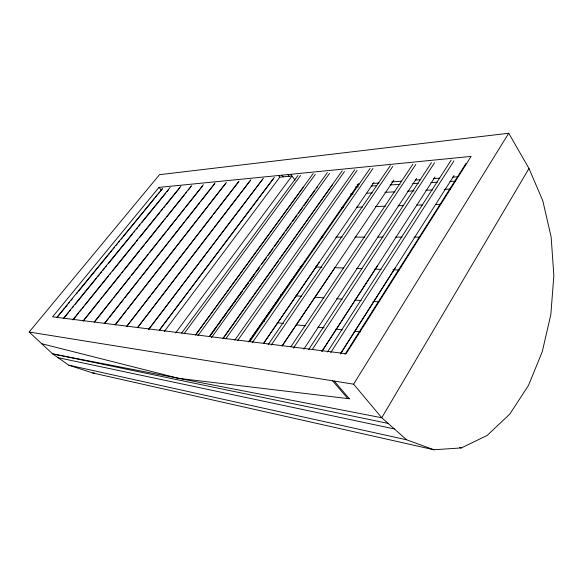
<?xml version="1.0" encoding="UTF-8"?>
<svg xmlns="http://www.w3.org/2000/svg" width="583" height="583" viewBox="0 0 583 583"><rect width="100%" height="100%" fill="white"/><g stroke="black" fill="none" stroke-linecap="round" stroke-linejoin="round"><path stroke-width="0.87" d="M528.985 168.487L381.756 417.749L52.638 353.888L29.15 332.033L159.516 174.674L508.719 133.245L528.985 168.487L542.809 200.792L551.161 237.135L553.85 275.606L550.855 314.368L542.307 351.585L528.475 385.429L509.841 414.032L487.111 435.479L461.328 447.933L433.898 449.755L92.704 372.974L68.75 365.169L52.638 353.888L388.14 423.404M29.15 332.033L353.611 384.182L508.719 133.245M344.99 354.362L466.101 163.284M340.457 353.961L454.062 175.512M340.895 353.014L395.201 267.961M330.758 352.547L453.953 160.901M327.464 351.994L451.257 160.048M321.874 351.556L435.056 176.992M321.925 351.236L377.514 265.746M312.379 349.37L434.568 162.744M308.64 349.647L431.471 162.642M303.83 349.122L416.612 178.427M293.438 348.117L415.854 164.399M290.793 346.9L412.83 164.297M282.099 346.047L393.955 180.023M282.573 345.136L334.766 267.881M271.197 345.085L392.753 166.454M268.173 344.619L390.311 165.645M263.538 343.525L373.936 182.494M264.019 342.607L319.105 262.474M252.301 342.709L372.952 168.487M248.686 341.908L358.749 183.528M249.845 341.565L370.081 168.421M248.649 341.747L301.95 265.258M237.718 340.465L356.978 170.571M234.811 340.086L354.69 169.77M225.708 338.912L344.466 171.562M222.874 338.526L342.199 170.812M222.961 338.759L272.99 268.42M274.039 266.948L278.769 260.302M279.818 258.83L332.244 185.124M211.52 337.623L329.577 173.326M209.275 336.522L327.369 172.583M211.629 333.862L215.856 327.996M217.437 325.795L220.075 322.122M222.721 318.456L226.415 313.319M228.529 310.389L232.231 305.252M233.287 303.787L238.039 297.184M239.62 294.983L242.79 290.582M245.436 286.909L248.606 282.507M249.662 281.042L254.946 273.704M256.527 271.503L259.165 267.837L255.959 272.276M261.818 264.157L266.599 257.511M268.195 255.303L272.982 248.657M274.578 246.441L278.827 240.531M279.891 239.059L284.679 232.413M285.743 230.934L291.055 223.551M292.651 221.336L296.907 215.426M298.503 213.218L302.752 207.308M303.816 205.828L308.604 199.189M309.668 197.71L314.98 190.328M316.576 188.112L317.64 186.633M210.135 335.75L217.065 326.159M218.129 324.68L235.175 301.061M237.842 297.374L242.637 290.728M243.701 289.255L248.496 282.609M250.1 280.401L254.895 273.755M197.907 335.735L315.316 174.317M195.728 334.642L313.166 173.574M195.538 335.087L303.124 187.515M184.272 333.418L300.573 175.483M181.59 333.119L297.957 175.461M175.57 332.922L291.959 176.008L279.825 177.174L164.311 331.508M159.392 330.095L274.309 177.385M159.516 330.044L273.646 178.362M148.585 329.431L263.37 178.23M148.767 329.344L262.722 179.229M137.42 327.697L250.894 179.666M137.61 327.639L250.311 180.613M126.81 326.159L239.001 181.131M127.072 326.065L150.458 295.829M151.565 294.386L212.256 215.921M213.371 214.486L238.425 182.085M115.39 324.731L126.606 310.367M127.728 308.932L141.181 291.704M142.303 290.268L225.847 183.295M115.091 324.84L226.379 182.362M104.27 323.587L215.069 182.996M104.568 323.514L108.496 318.529M109.619 317.101L123.654 299.298M124.777 297.869L138.812 280.059M139.935 278.638L153.963 260.827M155.085 259.399L169.121 241.595M170.243 240.167L184.272 222.356M185.394 220.935L199.43 203.124M200.552 201.696L214.588 183.893M94.14 322.129L203.38 184.68M95.036 321.342L112.548 299.305M113.678 297.884L130.06 277.268M131.758 275.132L148.133 254.516M149.831 252.381L166.213 231.764M167.343 230.343L184.294 209.02M185.423 207.592L202.367 186.268M82.961 321.065L191.559 185.634M83.325 320.978L99.78 300.449M100.917 299.035L102.054 297.621M103.184 296.208L120.776 274.265M121.913 272.844L123.049 271.43M124.186 270.016L139.505 250.901M140.641 249.488L144.613 244.532M145.75 243.118L163.342 221.176M164.472 219.762L165.608 218.341M166.745 216.927L184.337 194.984M185.467 193.571L186.604 192.157M188.309 190.029L191.144 186.494M72.773 319.841L180.832 186.181M73.166 319.746L78.873 312.685M80.017 311.278L81.154 309.865M82.298 308.451L84.01 306.337M85.147 304.924L108.547 275.978M109.691 274.564L110.828 273.157M112.541 271.037L135.365 242.798M136.509 241.384L137.654 239.977M139.359 237.857L159.902 212.445M161.046 211.031L162.759 208.911M163.903 207.504L165.04 206.091M166.184 204.677L179.877 187.733M63.321 318.486L170.098 187.442M64.319 317.691L68.328 312.765M69.472 311.358L70.623 309.952M72.336 307.839L73.487 306.432M75.207 304.326L96.399 278.302M97.55 276.896L99.27 274.782M100.414 273.376L101.559 271.969M102.703 270.563L104.423 268.457M105.567 267.05L106.718 265.644M108.431 263.531L132.494 233.987M133.645 232.581L134.79 231.174M136.509 229.068L137.654 227.661M138.798 226.255L139.949 224.849M141.662 222.735L165.725 193.199M166.876 191.792L168.596 189.679M56.974 317.167L162.497 188.353M56.835 317.771L64.319 308.633M65.471 307.234L67.198 305.12M68.349 303.714L69.501 302.307M71.228 300.201L72.379 298.795M76.402 293.876L77.554 292.469M78.705 291.07L109.21 253.824M110.362 252.417L112.089 250.311M113.24 248.905L114.392 247.498M116.119 245.392L117.27 243.986M118.422 242.579L119.573 241.173M121.3 239.066L122.445 237.66M123.596 236.253L154.101 199.007M155.253 197.601L156.98 195.494M158.131 194.088L159.283 192.681M160.434 191.282L162.161 189.169M158.984 187.383L52.587 316.817L346.127 353.728L471.122 156.39L158.984 187.383L161.316 190.094M357.182 184.709L358.997 184.563M372.603 183.485L378.957 182.982M391.652 181.969L401.636 181.182M415.242 180.103L420.686 179.666M433.388 178.66L439.735 178.158M452.437 177.145L457.881 176.715M355.594 186.939L358.319 186.786M371.021 186.05L376.465 185.737M390.071 184.949L400.047 184.374M412.749 183.638L418.193 183.324M430.895 182.588L437.25 182.224M449.945 181.488L455.389 181.175M350.398 194.052L353.13 193.92M366.773 193.235L372.231 192.966M384.962 192.332L394.968 191.829M407.706 191.195L414.076 190.874M425.896 190.291L432.265 189.971M444.093 189.38L450.455 189.06M341.769 207.701L343.591 207.643M356.322 207.205L362.692 206.987M375.43 206.55L385.436 206.2M398.167 205.763L403.625 205.573M416.364 205.136L422.733 204.917M435.465 204.48L440.012 204.327M321.24 237.113L323.055 237.113M335.779 237.113L342.141 237.113M354.865 237.113L364.863 237.121M377.58 237.121L383.038 237.121M395.762 237.121L402.124 237.121M413.937 237.121L419.388 237.121M92.704 372.974L94.519 373.003M300.092 266.424L301.907 266.489M315.556 266.978L321.918 267.211M334.657 267.67L343.751 267.998M356.483 268.464L361.941 268.661M374.672 269.12L381.042 269.353M392.862 269.783L399.231 270.009M280.43 294.677L282.245 294.809M295.858 295.8L301.302 296.2M314.915 297.192L323.988 297.847M336.69 298.773L342.134 299.174M354.843 300.099L361.19 300.558M372.989 301.418L378.433 301.812M262.656 321.182L264.471 321.379M277.136 322.756L283.469 323.448M296.142 324.826L305.193 325.81M317.866 327.187L324.199 327.872M335.961 329.155L342.301 329.84M354.967 331.217L360.396 331.807M334.27 381.078L349.355 398.757L178.915 378.389L41.706 343.722M349.355 398.757L347.687 398.459L332.601 380.808M58.038 357.671L394.378 428.935M459.55 447.547L461.328 447.933M68.75 365.169L406.657 439.808L433.898 449.755M406.657 439.808L381.756 417.749L353.611 384.182M278.557 175.505L279.825 177.174M281.844 175.184L283.119 176.853M287.856 174.587L289.132 176.27M290.684 174.317L295.085 180.14"/></g></svg>
